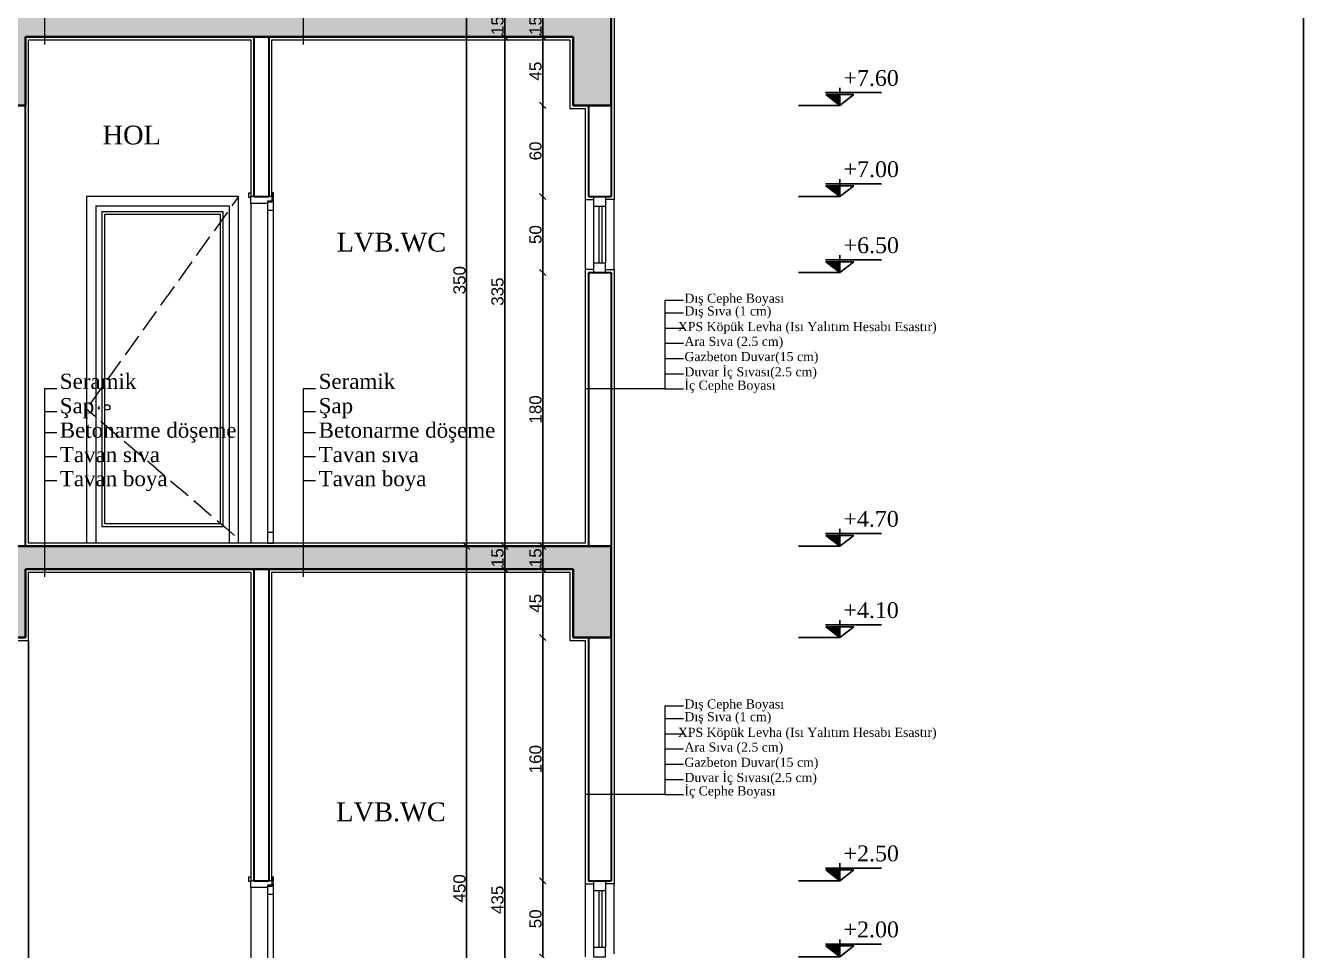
# Model space of a CAD drawing. Header units: centimetres. Extents: x 14449 to 53524, y -19051 to -10746.
# Drawn here: x 44908 to 45748, y -12334 to -11726 of the extents above; entities that cross this region are included whole.
import ezdxf

# ---------------------------------------------------------------- set-up
doc = ezdxf.new("R2010")
doc.units = ezdxf.units.CM
doc.linetypes.add('IZDUSUM1', pattern=[20, 7.5, -5, 7.5, 0])
doc.layers.add('KOT', color=1, linetype='Continuous')
for name, color, linetype, lineweight in [('malzeme cizgisi', 242, 'Continuous', 20), ('P-ÖLÇÜ İÇ', 243, 'Continuous', 0), ('rtm-cam', 141, 'Continuous', 9), ('rtm-duv tugla', 22, 'Continuous', 35), ('rtm-izdusum-üst ince', 8, 'IZDUSUM1', 5), ('rtm-kapı-ahsap', 35, 'Continuous', 13), ('rtm-kesit katmanı-04', 33, 'Continuous', 25), ('rtm-kesit katmanı-05', 153, 'Continuous', 20), ('rtm-kesit katmanı-06', 136, 'Continuous', 15), ('rtm-mhl-yazı-malzeme', 7, 'Continuous', 13), ('rtm-pen-ahsap', 35, 'Continuous', 13), ('rtm-sembol kot yazı', 7, 'Continuous', 20), ('rtm-sıva', 252, 'Continuous', 15), ('rtm-tarama-betonarme', 51, 'Continuous', 13), ('rtm-tas_betonarme', 50, 'Continuous', 40)]:
    doc.layers.add(name, color=color, linetype=linetype, lineweight=lineweight)
doc.styles.get("Standard").update_dxf_attribs({"font": 'arial.ttf'})
doc.styles.add('times new roman_1_18', font='times.ttf', dxfattribs={"height": 0.2})
doc.styles.add('VAZ-OLCU', font='times.ttf', dxfattribs={"height": 60})
doc.styles.add('ölçü', font='times.ttf', dxfattribs={"height": 10})
doc.dimstyles.new('İÇ ÖLÇÜ', dxfattribs={"dimtxt": 8, "dimasz": 4, "dimexe": 1.25, "dimexo": 0.625, "dimtad": 1, "dimdec": 0, "dimtxsty": 'Standard', "dimblk": 'OBLIQUE', "dimcen": 2.5, "dimse1": 1, "dimse2": 1, "dimclrd": 256, "dimclrt": 256, "dimadec": 0, "dimazin": 0, "dimtfac": 1, "dimtdec": 0, "dimtmove": 1, "dimatfit": 3, "dimldrblk": 'OBLIQUE', "dimfxl": 1, "dimarcsym": 0})

# ---------------------------------------------------------------- blocks, each defined once
blk = doc.blocks.new('kotson')
at = {"layer": 'KOT'}
blk.add_hatch(color=256, dxfattribs=at).paths.add_polyline_path([(0.3, 13.6), (18, 0), (18, 13.6)])
for p, q in [((18, 0), (18, 21.9)), ((70, 16), (0, 16)), ((18, 0), (0.3, 13.6)), ((0.3, 13.6), (35.6, 13.6)), ((35.6, 13.6), (18, 0)), ((18, 0), (35.6, 13.6)), ((18, 0), (18, 13.6)), ((18, 0), (-33.7, 0))]:
    blk.add_line(p, q, dxfattribs=at)
blk = doc.blocks.new('_Oblique')
at = {"color": 0, "linetype": 'ByBlock', "lineweight": -2}
blk.add_line((-0.5, -0.5), (0.5, 0.5), dxfattribs=at)
blk = doc.blocks.new('*D4209')
at = {"layer": 'Defpoints', "color": 0, "lineweight": 30, "transparency": 16777216}
for p in [(45244.72, -11718.54), (45248.01, -11733.54), (45248.01, -11733.54)]:
    blk.add_point(p, dxfattribs=at)
at = {"layer": 'P-ÖLÇÜ İÇ', "lineweight": -2, "transparency": 16777216}
blk.add_line((45248.01, -11718.54), (45248.01, -11733.54), dxfattribs=at)
at = {"layer": 'P-ÖLÇÜ İÇ', "lineweight": -2, "transparency": 16777216, "xscale": 4, "yscale": 4, "zscale": 4}
for p, rotation in [((45248.01, -11718.54), 90), ((45248.01, -11733.54), 270)]:
    blk.add_blockref('_Oblique', p, dxfattribs=dict(at, rotation=rotation))
at = {"layer": 'P-ÖLÇÜ İÇ', "transparency": 16777216, "insert": (45243.3, -11726.04), "char_height": 8, "attachment_point": 5, "rotation": 90}
blk.add_mtext('15', dxfattribs=at)
blk = doc.blocks.new('*D4210')
at = {"layer": 'Defpoints', "color": 0, "lineweight": 30, "transparency": 16777216}
for p in [(45248.01, -11733.54), (45246.99, -11778.54), (45248.01, -11778.54)]:
    blk.add_point(p, dxfattribs=at)
at = {"layer": 'P-ÖLÇÜ İÇ', "lineweight": -2, "transparency": 16777216}
blk.add_line((45248.01, -11733.54), (45248.01, -11778.54), dxfattribs=at)
at = {"layer": 'P-ÖLÇÜ İÇ', "lineweight": -2, "transparency": 16777216, "xscale": 4, "yscale": 4, "zscale": 4}
for p, rotation in [((45248.01, -11733.54), 90), ((45248.01, -11778.54), 270)]:
    blk.add_blockref('_Oblique', p, dxfattribs=dict(at, rotation=rotation))
at = {"layer": 'P-ÖLÇÜ İÇ', "transparency": 16777216, "insert": (45243.32, -11756.04), "char_height": 8, "attachment_point": 5, "rotation": 90}
blk.add_mtext('45', dxfattribs=at)
blk = doc.blocks.new('*D4211')
at = {"layer": 'Defpoints', "color": 0, "lineweight": 30, "transparency": 16777216}
for p in [(45246.99, -11888.54), (45248.01, -12068.54), (45248.01, -12068.54)]:
    blk.add_point(p, dxfattribs=at)
at = {"layer": 'P-ÖLÇÜ İÇ', "lineweight": -2, "transparency": 16777216}
blk.add_line((45248.01, -11888.54), (45248.01, -12068.54), dxfattribs=at)
at = {"layer": 'P-ÖLÇÜ İÇ', "lineweight": -2, "transparency": 16777216, "xscale": 4, "yscale": 4, "zscale": 4}
for p, rotation in [((45248.01, -11888.54), 90), ((45248.01, -12068.54), 270)]:
    blk.add_blockref('_Oblique', p, dxfattribs=dict(at, rotation=rotation))
at = {"layer": 'P-ÖLÇÜ İÇ', "transparency": 16777216, "insert": (45243.3, -11978.54), "char_height": 8, "attachment_point": 5, "rotation": 90}
blk.add_mtext('180', dxfattribs=at)
blk = doc.blocks.new('*D4212')
at = {"layer": 'Defpoints', "color": 0, "lineweight": 30, "transparency": 16777216}
for p in [(45248.01, -12068.54), (45248.01, -12083.54), (45248.01, -12083.54)]:
    blk.add_point(p, dxfattribs=at)
at = {"layer": 'P-ÖLÇÜ İÇ', "lineweight": -2, "transparency": 16777216}
blk.add_line((45248.01, -12068.54), (45248.01, -12083.54), dxfattribs=at)
at = {"layer": 'P-ÖLÇÜ İÇ', "lineweight": -2, "transparency": 16777216, "xscale": 4, "yscale": 4, "zscale": 4}
for p, rotation in [((45248.01, -12068.54), 90), ((45248.01, -12083.54), 270)]:
    blk.add_blockref('_Oblique', p, dxfattribs=dict(at, rotation=rotation))
at = {"layer": 'P-ÖLÇÜ İÇ', "transparency": 16777216, "insert": (45243.3, -12076.04), "char_height": 8, "attachment_point": 5, "rotation": 90}
blk.add_mtext('15', dxfattribs=at)
blk = doc.blocks.new('*D4213')
at = {"layer": 'Defpoints', "color": 0, "lineweight": 30, "transparency": 16777216}
for p in [(45248.01, -12083.54), (45248.01, -12128.54), (45248.01, -12128.54)]:
    blk.add_point(p, dxfattribs=at)
at = {"layer": 'P-ÖLÇÜ İÇ', "lineweight": -2, "transparency": 16777216}
blk.add_line((45248.01, -12083.54), (45248.01, -12128.54), dxfattribs=at)
at = {"layer": 'P-ÖLÇÜ İÇ', "lineweight": -2, "transparency": 16777216, "xscale": 4, "yscale": 4, "zscale": 4}
for p, rotation in [((45248.01, -12083.54), 90), ((45248.01, -12128.54), 270)]:
    blk.add_blockref('_Oblique', p, dxfattribs=dict(at, rotation=rotation))
at = {"layer": 'P-ÖLÇÜ İÇ', "transparency": 16777216, "insert": (45243.32, -12106.04), "char_height": 8, "attachment_point": 5, "rotation": 90}
blk.add_mtext('45', dxfattribs=at)
blk = doc.blocks.new('*D4222')
at = {"layer": 'Defpoints', "color": 0, "lineweight": 30, "transparency": 16777216}
for p in [(45223.01, -11718.54), (45223.01, -11733.54), (45223.01, -11733.54)]:
    blk.add_point(p, dxfattribs=at)
at = {"layer": 'P-ÖLÇÜ İÇ', "lineweight": -2, "transparency": 16777216}
blk.add_line((45223.01, -11718.54), (45223.01, -11733.54), dxfattribs=at)
at = {"layer": 'P-ÖLÇÜ İÇ', "lineweight": -2, "transparency": 16777216, "xscale": 4, "yscale": 4, "zscale": 4}
for p, rotation in [((45223.01, -11718.54), 90), ((45223.01, -11733.54), 270)]:
    blk.add_blockref('_Oblique', p, dxfattribs=dict(at, rotation=rotation))
at = {"layer": 'P-ÖLÇÜ İÇ', "transparency": 16777216, "insert": (45218.3, -11726.04), "char_height": 8, "attachment_point": 5, "rotation": 90}
blk.add_mtext('15', dxfattribs=at)
blk = doc.blocks.new('*D4223')
at = {"layer": 'Defpoints', "color": 0, "lineweight": 30, "transparency": 16777216}
for p in [(45223.01, -11733.54), (45223.01, -12068.54), (45223.01, -12068.54)]:
    blk.add_point(p, dxfattribs=at)
at = {"layer": 'P-ÖLÇÜ İÇ', "lineweight": -2, "transparency": 16777216}
blk.add_line((45223.01, -11733.54), (45223.01, -12068.54), dxfattribs=at)
at = {"layer": 'P-ÖLÇÜ İÇ', "lineweight": -2, "transparency": 16777216, "xscale": 4, "yscale": 4, "zscale": 4}
for p, rotation in [((45223.01, -11733.54), 90), ((45223.01, -12068.54), 270)]:
    blk.add_blockref('_Oblique', p, dxfattribs=dict(at, rotation=rotation))
at = {"layer": 'P-ÖLÇÜ İÇ', "transparency": 16777216, "insert": (45218.3, -11901.04), "char_height": 8, "attachment_point": 5, "rotation": 90}
blk.add_mtext('335', dxfattribs=at)
blk = doc.blocks.new('*D4224')
at = {"layer": 'Defpoints', "color": 0, "lineweight": 30, "transparency": 16777216}
for p in [(45223.01, -12068.54), (45223.01, -12083.54), (45223.01, -12083.54)]:
    blk.add_point(p, dxfattribs=at)
at = {"layer": 'P-ÖLÇÜ İÇ', "lineweight": -2, "transparency": 16777216}
blk.add_line((45223.01, -12068.54), (45223.01, -12083.54), dxfattribs=at)
at = {"layer": 'P-ÖLÇÜ İÇ', "lineweight": -2, "transparency": 16777216, "xscale": 4, "yscale": 4, "zscale": 4}
for p, rotation in [((45223.01, -12068.54), 90), ((45223.01, -12083.54), 270)]:
    blk.add_blockref('_Oblique', p, dxfattribs=dict(at, rotation=rotation))
at = {"layer": 'P-ÖLÇÜ İÇ', "transparency": 16777216, "insert": (45218.3, -12076.04), "char_height": 8, "attachment_point": 5, "rotation": 90}
blk.add_mtext('15', dxfattribs=at)
blk = doc.blocks.new('*D4225')
at = {"layer": 'Defpoints', "color": 0, "lineweight": 30, "transparency": 16777216}
for p in [(45223.01, -12083.54), (45223.01, -12518.54), (45223.01, -12518.54)]:
    blk.add_point(p, dxfattribs=at)
at = {"layer": 'P-ÖLÇÜ İÇ', "lineweight": -2, "transparency": 16777216}
blk.add_line((45223.01, -12083.54), (45223.01, -12518.54), dxfattribs=at)
at = {"layer": 'P-ÖLÇÜ İÇ', "lineweight": -2, "transparency": 16777216, "xscale": 4, "yscale": 4, "zscale": 4}
for p, rotation in [((45223.01, -12083.54), 90), ((45223.01, -12518.54), 270)]:
    blk.add_blockref('_Oblique', p, dxfattribs=dict(at, rotation=rotation))
at = {"layer": 'P-ÖLÇÜ İÇ', "transparency": 16777216, "insert": (45218.3, -12301.04), "char_height": 8, "attachment_point": 5, "rotation": 90}
blk.add_mtext('435', dxfattribs=at)
blk = doc.blocks.new('*D4229')
at = {"layer": 'Defpoints', "color": 0, "lineweight": 30, "transparency": 16777216}
for p in [(45198.01, -11718.54), (45198.01, -12068.54), (45198.01, -12068.54)]:
    blk.add_point(p, dxfattribs=at)
at = {"layer": 'P-ÖLÇÜ İÇ', "lineweight": -2, "transparency": 16777216}
blk.add_line((45198.01, -11718.54), (45198.01, -12068.54), dxfattribs=at)
at = {"layer": 'P-ÖLÇÜ İÇ', "lineweight": -2, "transparency": 16777216, "xscale": 4, "yscale": 4, "zscale": 4}
for p, rotation in [((45198.01, -11718.54), 90), ((45198.01, -12068.54), 270)]:
    blk.add_blockref('_Oblique', p, dxfattribs=dict(at, rotation=rotation))
at = {"layer": 'P-ÖLÇÜ İÇ', "transparency": 16777216, "insert": (45193.3, -11893.54), "char_height": 8, "attachment_point": 5, "rotation": 90}
blk.add_mtext('350', dxfattribs=at)
blk = doc.blocks.new('*D4230')
at = {"layer": 'Defpoints', "color": 0, "lineweight": 30, "transparency": 16777216}
for p in [(45198.01, -12068.54), (45198.01, -12518.54), (45198.01, -12518.54)]:
    blk.add_point(p, dxfattribs=at)
at = {"layer": 'P-ÖLÇÜ İÇ', "lineweight": -2, "transparency": 16777216}
blk.add_line((45198.01, -12068.54), (45198.01, -12518.54), dxfattribs=at)
at = {"layer": 'P-ÖLÇÜ İÇ', "lineweight": -2, "transparency": 16777216, "xscale": 4, "yscale": 4, "zscale": 4}
for p, rotation in [((45198.01, -12068.54), 90), ((45198.01, -12518.54), 270)]:
    blk.add_blockref('_Oblique', p, dxfattribs=dict(at, rotation=rotation))
at = {"layer": 'P-ÖLÇÜ İÇ', "transparency": 16777216, "insert": (45193.3, -12293.54), "char_height": 8, "attachment_point": 5, "rotation": 90}
blk.add_mtext('450', dxfattribs=at)
blk = doc.blocks.new('*D4233')
at = {"layer": 'Defpoints', "color": 0, "lineweight": 30, "transparency": 16777216}
for p in [(45248.01, -11838.54), (45248.01, -11838.54), (45248.01, -11888.54)]:
    blk.add_point(p, dxfattribs=at)
at = {"layer": 'P-ÖLÇÜ İÇ', "lineweight": -2, "transparency": 16777216}
blk.add_line((45248.01, -11888.54), (45248.01, -11838.54), dxfattribs=at)
at = {"layer": 'P-ÖLÇÜ İÇ', "lineweight": -2, "transparency": 16777216, "xscale": 4, "yscale": 4, "zscale": 4}
for p, rotation in [((45248.01, -11838.54), 90), ((45248.01, -11888.54), 270)]:
    blk.add_blockref('_Oblique', p, dxfattribs=dict(at, rotation=rotation))
at = {"layer": 'P-ÖLÇÜ İÇ', "transparency": 16777216, "insert": (45243.3, -11863.54), "char_height": 8, "attachment_point": 5, "rotation": 90}
blk.add_mtext('50', dxfattribs=at)
blk = doc.blocks.new('*D4234')
at = {"layer": 'Defpoints', "color": 0, "lineweight": 30, "transparency": 16777216}
for p in [(45248.01, -11778.54), (45248.01, -11778.54), (45248.01, -11838.54)]:
    blk.add_point(p, dxfattribs=at)
at = {"layer": 'P-ÖLÇÜ İÇ', "lineweight": -2, "transparency": 16777216}
blk.add_line((45248.01, -11838.54), (45248.01, -11778.54), dxfattribs=at)
at = {"layer": 'P-ÖLÇÜ İÇ', "lineweight": -2, "transparency": 16777216, "xscale": 4, "yscale": 4, "zscale": 4}
for p, rotation in [((45248.01, -11778.54), 90), ((45248.01, -11838.54), 270)]:
    blk.add_blockref('_Oblique', p, dxfattribs=dict(at, rotation=rotation))
at = {"layer": 'P-ÖLÇÜ İÇ', "transparency": 16777216, "insert": (45243.3, -11808.54), "char_height": 8, "attachment_point": 5, "rotation": 90}
blk.add_mtext('60', dxfattribs=at)
blk = doc.blocks.new('*D4237')
at = {"layer": 'Defpoints', "color": 0, "lineweight": 30, "transparency": 16777216}
for p in [(45248.01, -12288.54), (45248.01, -12288.54), (45248.01, -12338.54)]:
    blk.add_point(p, dxfattribs=at)
at = {"layer": 'P-ÖLÇÜ İÇ', "lineweight": -2, "transparency": 16777216}
blk.add_line((45248.01, -12338.54), (45248.01, -12288.54), dxfattribs=at)
at = {"layer": 'P-ÖLÇÜ İÇ', "lineweight": -2, "transparency": 16777216, "xscale": 4, "yscale": 4, "zscale": 4}
for p, rotation in [((45248.01, -12288.54), 90), ((45248.01, -12338.54), 270)]:
    blk.add_blockref('_Oblique', p, dxfattribs=dict(at, rotation=rotation))
at = {"layer": 'P-ÖLÇÜ İÇ', "transparency": 16777216, "insert": (45243.3, -12313.54), "char_height": 8, "attachment_point": 5, "rotation": 90}
blk.add_mtext('50', dxfattribs=at)
blk = doc.blocks.new('*D4238')
at = {"layer": 'Defpoints', "color": 0, "lineweight": 30, "transparency": 16777216}
for p in [(45248.01, -12128.54), (45248.01, -12128.54), (45248.01, -12288.54)]:
    blk.add_point(p, dxfattribs=at)
at = {"layer": 'P-ÖLÇÜ İÇ', "lineweight": -2, "transparency": 16777216}
blk.add_line((45248.01, -12288.54), (45248.01, -12128.54), dxfattribs=at)
at = {"layer": 'P-ÖLÇÜ İÇ', "lineweight": -2, "transparency": 16777216, "xscale": 4, "yscale": 4, "zscale": 4}
for p, rotation in [((45248.01, -12128.54), 90), ((45248.01, -12288.54), 270)]:
    blk.add_blockref('_Oblique', p, dxfattribs=dict(at, rotation=rotation))
at = {"layer": 'P-ÖLÇÜ İÇ', "transparency": 16777216, "insert": (45243.3, -12208.54), "char_height": 8, "attachment_point": 5, "rotation": 90}
blk.add_mtext('160', dxfattribs=at)

msp = doc.modelspace()

# ---------------------------------------------------------------- hatches: boundary and pattern name
at = {"layer": 'rtm-tarama-betonarme'}
h = msp.add_hatch(dxfattribs=at)
h.set_pattern_fill('ANSI33', color=256, scale=1.5, style=0)
h.set_pattern_definition([(45, (10016.611, -5598.086), (-6.735192, 6.735192), []), (45, (10023.347, -5598.086), (-6.735192, 6.735192), [4.7625, -2.38125])])
h.paths.add_polyline_path([(44908.02, -11733.54), (45267.94, -11733.54), (45267.94, -11778.54), (45293.02, -11778.54), (45293.02, -11718.54), (44403.02, -11718.54), (44403.02, -11778.54), (44433.02, -11778.54), (44433.02, -11733.54), (44878.02, -11733.54), (44878.02, -11778.54), (44908.02, -11778.54)])
h = msp.add_hatch(dxfattribs=at)
h.set_pattern_fill('ANSI33', color=256, scale=1.5, style=0)
h.set_pattern_definition([(45, (10016.611, -5948.086), (-6.735192, 6.735192), []), (45, (10023.347, -5948.086), (-6.735192, 6.735192), [4.7625, -2.38125])])
h.paths.add_polyline_path([(44908.02, -12083.54), (45267.94, -12083.54), (45267.94, -12128.54), (45293.02, -12128.54), (45293.02, -12068.54), (44403.02, -12068.54), (44403.02, -12128.54), (44433.02, -12128.54), (44433.02, -12083.54), (44878.02, -12083.54), (44878.02, -12128.54), (44908.02, -12128.54)])

# ---------------------------------------------------------------- linework, layer by layer
at = {"color": 2, "lineweight": 25}
msp.add_line((45748.15, -10746.25), (45748.15, -12946.25), dxfattribs=at)
at = {"layer": 'malzeme cizgisi'}
for p, q in [((44920.4, -11615.01), (44920.4, -11738.54)), ((45090.59, -11615.01), (45090.59, -11738.54)), ((45328.25, -11906.63), (45340.49, -11906.63)), ((45328.25, -11915), (45340.49, -11915)), ((45328.25, -11925), (45340.49, -11925)), ((45328.25, -11935), (45340.49, -11935)), ((45328.25, -11945), (45340.49, -11945)), ((45328.25, -11955), (45340.49, -11955)), ((44928.53, -11965.01), (44920.4, -11965.01)), ((44920.4, -11965.01), (44920.4, -12088.54)), ((45098.71, -11965.01), (45090.59, -11965.01)), ((45090.59, -11965.01), (45090.59, -12088.54)), ((45328.25, -11965), (45340.49, -11965)), ((44928.53, -11980.01), (44920.4, -11980.01)), ((45098.71, -11980.01), (45090.59, -11980.01)), ((44920.4, -11993.67), (44928.53, -11993.67)), ((45090.59, -11993.67), (45098.71, -11993.67)), ((44920.4, -12009.47), (44928.53, -12009.47)), ((45090.59, -12009.47), (45098.71, -12009.47)), ((44920.4, -12025.28), (44928.53, -12025.28)), ((45090.59, -12025.28), (45098.71, -12025.28)), ((45328.25, -12173.48), (45340.49, -12173.48)), ((45328.25, -12181.84), (45340.49, -12181.84)), ((45328.25, -12191.84), (45340.49, -12191.84)), ((45328.25, -12201.84), (45340.49, -12201.84)), ((45328.25, -12211.84), (45340.49, -12211.84)), ((45328.25, -12221.84), (45340.49, -12221.84)), ((45328.25, -12231.84), (45340.49, -12231.84))]:
    msp.add_line(p, q, dxfattribs=at)
for points in [[(45328.25, -11906.63), (45328.25, -11965)], [(45328.25, -11965), (45276.02, -11965)], [(45328.25, -12173.48), (45328.25, -12231.84)], [(45328.25, -12231.84), (45276.02, -12231.84)]]:
    msp.add_lwpolyline(points, dxfattribs=at)
at = {"layer": 'rtm-cam'}
for p, q in [((45287.07, -11882.15), (45287.07, -11844.94)), ((45287.07, -12332.15), (45287.07, -12294.94))]:
    msp.add_line(p, q, dxfattribs=at)
at = {"layer": 'rtm-duv tugla'}
for p, q in [((45058.02, -11733.54), (45058.02, -11838.54)), ((45068.02, -11733.54), (45068.02, -11838.54)), ((44908.02, -12068.54), (44908.02, -11778.54)), ((45278.02, -11778.54), (45278.02, -11838.54)), ((45293.02, -11778.54), (45293.02, -11838.54)), ((45058.02, -11838.54), (45068.02, -11838.54)), ((45278.02, -11838.54), (45293.02, -11838.54)), ((45278.02, -11888.54), (45278.02, -12068.54)), ((45278.02, -11888.54), (45293.02, -11888.54)), ((45293.02, -11888.54), (45293.02, -12068.54)), ((45058.02, -12083.54), (45058.02, -12288.54)), ((45068.02, -12083.54), (45068.02, -12288.54)), ((45278.02, -12128.54), (45278.02, -12288.54)), ((45293.02, -12128.54), (45293.02, -12288.54)), ((45058.02, -12288.54), (45068.02, -12288.54)), ((45278.02, -12288.54), (45293.02, -12288.54))]:
    msp.add_line(p, q, dxfattribs=at)
at = {"layer": 'rtm-izdusum-üst ince', "lineweight": 9}
msp.add_lwpolyline([(45048.02, -11838.54), (44948.02, -11978.13), (45048.02, -12063.54)], dxfattribs=at)
at = {"layer": 'rtm-kapı-ahsap'}
for p, q in [((45054.88, -11836.02), (45056.02, -11836.02)), ((45054.88, -11839.1), (45054.88, -11836.02)), ((45056.02, -11836.02), (45056.02, -11839.1)), ((45070.02, -11836.07), (45070.02, -11839.1)), ((45070.99, -11836.07), (45070.02, -11836.07)), ((45070.99, -11839.1), (45070.99, -11836.07)), ((45056.02, -11839.1), (45054.88, -11839.1)), ((45056.02, -11843), (45056.02, -11838.54)), ((45070.02, -11838.54), (45056.02, -11838.54)), ((45067.05, -11843), (45056.02, -11843)), ((45056.02, -11843), (45056.02, -12066.54)), ((45067.05, -11841.51), (45067.05, -11843)), ((45070.02, -11841.51), (45067.05, -11841.51)), ((45067.19, -11842.03), (45067.19, -12066.4)), ((45067.19, -11842.03), (45070.07, -11842.03)), ((45070.02, -11838.54), (45070.02, -11841.51)), ((45070.02, -11839.1), (45070.99, -11839.1)), ((45070.02, -11840.53), (45071.01, -11840.53)), ((45070.07, -11842.03), (45070.07, -11840.53)), ((45071.01, -12066.4), (45071.01, -11840.53)), ((45071.01, -11847.6), (45067.19, -11847.6)), ((45071.01, -12059.49), (45067.19, -12059.49)), ((45067.19, -12066.4), (45071.01, -12066.4)), ((45054.88, -12286.02), (45056.02, -12286.02)), ((45054.88, -12289.1), (45054.88, -12286.02)), ((45056.02, -12289.1), (45054.88, -12289.1)), ((45056.02, -12286.02), (45056.02, -12289.1)), ((45056.02, -12293), (45056.02, -12288.54)), ((45070.02, -12288.54), (45056.02, -12288.54)), ((45070.02, -12286.07), (45070.02, -12289.1)), ((45070.99, -12286.07), (45070.02, -12286.07)), ((45070.02, -12288.54), (45070.02, -12291.51)), ((45070.02, -12289.1), (45070.99, -12289.1)), ((45070.02, -12290.53), (45071.01, -12290.53)), ((45070.07, -12292.03), (45070.07, -12290.53)), ((45070.99, -12289.1), (45070.99, -12286.07)), ((45071.01, -12516.4), (45071.01, -12290.53)), ((45067.05, -12293), (45056.02, -12293)), ((45056.02, -12293), (45056.02, -12516.54)), ((45067.05, -12291.51), (45067.05, -12293)), ((45070.02, -12291.51), (45067.05, -12291.51)), ((45067.19, -12292.03), (45067.19, -12516.4)), ((45067.19, -12292.03), (45070.07, -12292.03)), ((45071.01, -12297.6), (45067.19, -12297.6))]:
    msp.add_line(p, q, dxfattribs=at)
at = {"layer": 'rtm-kapı-ahsap', "const_width": 0.388}
for points in [[(45070.6, -11839.61, 1), (45070.6, -11840.21, 1)], [(45070.6, -12289.61, 1), (45070.6, -12290.21, 1)]]:
    msp.add_lwpolyline(points, format="xyb", close=True, dxfattribs=at)
at = {"layer": 'rtm-kesit katmanı-04', "lineweight": 9}
for p, q in [((44954.14, -11844.63), (44954.14, -12066.54)), ((44954.14, -11844.63), (45041.9, -11844.63)), ((45041.9, -11844.63), (45041.9, -12066.54))]:
    msp.add_line(p, q, dxfattribs=at)
at = {"layer": 'rtm-kesit katmanı-04'}
msp.add_line((44910.02, -12130.54), (44910.02, -12516.54), dxfattribs=at)
at = {"layer": 'rtm-kesit katmanı-04', "lineweight": 9}
msp.add_lwpolyline([(45048.02, -12066.54), (45048.02, -11838.54), (44948.02, -11838.54), (44948.02, -12066.54)], dxfattribs=at)
at = {"layer": 'rtm-kesit katmanı-05', "lineweight": 9}
for p, q in [((44959.93, -11850.42), (44959.93, -11977.08)), ((45036.11, -11850.42), (44959.93, -11850.42)), ((44959.93, -11850.42), (44959.93, -11850.42)), ((45036.11, -11972.74), (45036.11, -11850.42)), ((45036.11, -12053.64), (45036.11, -11855.17)), ((44959.93, -11977.39), (44959.93, -12053.64)), ((44959.93, -12053.64), (45036.11, -12053.64))]:
    msp.add_line(p, q, dxfattribs=at)
for points in [[(45037.89, -11974.52), (45037.89, -11848.64), (44958.15, -11848.64)], [(44958.15, -11848.64), (44958.15, -11974.52)], [(44958.15, -11963.99), (44958.15, -12055.43), (45037.89, -12055.43), (45037.89, -11852.68)]]:
    msp.add_lwpolyline(points, dxfattribs=at)
at = {"layer": 'rtm-kesit katmanı-06', "lineweight": 9}
msp.add_circle((44961.71, -11977.23), 1.78, dxfattribs=at)
at = {"layer": 'rtm-kesit katmanı-06', "lineweight": 9, "extrusion": (0, 0, -1)}
msp.add_ellipse((44956.18, -11977.5), major_axis=(0, 0.931), ratio=0.398742, start_param=3.141593, end_param=9.424778, dxfattribs=at)
at = {"layer": 'rtm-pen-ahsap'}
for p, q in [((45276.02, -11838.69), (45276.02, -11888.54)), ((45281.38, -11838.54), (45281.38, -11882.11)), ((45281.38, -11844.94), (45289.3, -11844.94)), ((45284.85, -11844.94), (45284.84, -11882.15)), ((45289.3, -11838.54), (45289.3, -11882.11)), ((45295.09, -11886.54), (45295.09, -11840.72)), ((45281.38, -11882.15), (45289.3, -11882.15)), ((45276.02, -12288.69), (45276.02, -12338.54)), ((45281.38, -12288.54), (45281.38, -12332.11)), ((45289.3, -12288.54), (45289.3, -12332.11)), ((45295.09, -12336.54), (45295.09, -12290.72)), ((45281.38, -12294.94), (45289.3, -12294.94)), ((45284.85, -12294.94), (45284.84, -12332.15)), ((45281.38, -12332.15), (45289.3, -12332.15))]:
    msp.add_line(p, q, dxfattribs=at)
for points in [[(45281.38, -11882.11), (45281.38, -11888.54), (45289.3, -11888.54), (45289.3, -11882.11)], [(45281.38, -12332.11), (45281.38, -12338.54), (45289.3, -12338.54), (45289.3, -12332.11)]]:
    msp.add_lwpolyline(points, dxfattribs=at)
at = {"layer": 'rtm-sıva'}
for points in [[(45289.3, -11536.54), (45295.02, -11536.54), (45295.02, -11840.54), (45289.3, -11840.54)], [(45281.38, -11886.54), (45276.02, -11886.54), (45276.02, -12066.54), (44910.02, -12066.54), (44910.02, -11735.54), (45056.02, -11735.54), (45056.02, -11838.54)], [(45070.02, -11838.54), (45070.02, -11735.54), (45265.94, -11735.54), (45265.94, -11780.54), (45276.02, -11780.54), (45276.02, -11840.54), (45281.38, -11840.54)], [(45289.3, -11886.54), (45295.02, -11886.54), (45295.02, -12290.54), (45289.3, -12290.54)], [(44414.74, -12130.54), (44435.02, -12130.54), (44435.02, -12085.54), (44876.02, -12085.54), (44876.02, -12130.54), (44910.02, -12130.54), (44910.02, -12085.54), (45056.02, -12085.54), (45056.02, -12288.54)], [(45070.02, -12288.54), (45070.02, -12085.54), (45265.94, -12085.54), (45265.94, -12130.54), (45276.02, -12130.54), (45276.02, -12290.54), (45281.38, -12290.54)]]:
    msp.add_lwpolyline(points, dxfattribs=at)
at = {"layer": 'rtm-tas_betonarme'}
for p, q in [((45293.02, -11778.54), (45293.02, -11718.54)), ((44908.02, -11733.54), (45267.94, -11733.54)), ((44908.02, -11778.54), (44908.02, -11733.54)), ((45267.94, -11778.54), (45267.94, -11733.54)), ((44878.02, -11778.54), (44908.02, -11778.54)), ((45267.94, -11778.54), (45293.02, -11778.54)), ((44403.02, -12068.54), (45293.02, -12068.54)), ((45293.02, -12128.54), (45293.02, -12068.54)), ((44908.02, -12083.54), (45267.94, -12083.54)), ((44908.02, -12128.54), (44908.02, -12083.54)), ((45267.94, -12128.54), (45267.94, -12083.54)), ((44878.02, -12128.54), (44908.02, -12128.54)), ((45267.94, -12128.54), (45293.02, -12128.54))]:
    msp.add_line(p, q, dxfattribs=at)

# ---------------------------------------------------------------- block references
at = {"layer": 'KOT', "xscale": 0.525, "yscale": 0.525, "zscale": 0.525}
for p in [(45433.9, -11778.54), (45433.9, -11838.54), (45433.9, -11888.54), (45433.9, -12068.54), (45433.9, -12128.54), (45433.9, -12288.54), (45433.9, -12338.54)]:
    msp.add_blockref('kotson', p, dxfattribs=at)

# ---------------------------------------------------------------- texts
at = {"layer": 'rtm-mhl-yazı-malzeme', "style": 'ölçü'}
for s, p in [('HOL', (44958.66, -11804.21)), ('LVB.WC', (45112.55, -11874.71)), ('LVB.WC', (45112.28, -12249.35))]:
    msp.add_text(s, height=12.346, dxfattribs=at).set_placement(p)
at = {"layer": 'rtm-mhl-yazı-malzeme', "linetype": 'Continuous', "lineweight": 0, "style": 'times new roman_1_18'}
for s, p in [('Seramik', (44930.53, -11965.01)), ('Seramik', (45100.71, -11965.01)), ('Şap', (44930.53, -11981.07)), ('Şap', (45100.71, -11981.07)), ('Betonarme döşeme', (44930.53, -11997.13)), ('Betonarme döşeme', (45100.71, -11997.13)), ('Tavan sıva', (44930.53, -12013.2)), ('Tavan sıva', (45100.71, -12013.2)), ('Tavan boya', (44930.53, -12029)), ('Tavan boya', (45100.71, -12029))]:
    msp.add_text(s, height=10, dxfattribs=at).set_placement(p)
at = {"layer": 'rtm-mhl-yazı-malzeme', "linetype": 'Continuous', "lineweight": 0, "char_height": 10, "style": 'times new roman_1_18'}
for s, width, insert, attachment_point in [('{\\H0.6x;Dış Cephe }{\\H0.6x;Boyası}', 118.4535, (45341.21, -11902.38), 1), ('{\\H0.6x;Dış Sıva (1 cm)}', 74.1937, (45341.21, -11910.74), 1), ('{\\H0.6x;XPS Köpük Levha (Isı Yalıtım Hesabı Esastır) }', 201.3, (45507.03, -11921.03), 3), ('{\\H0.6x;Ara Sıva (2.5 cm)}', 99.3853, (45341.21, -11930.74), 1), ('{\\H0.6x;Gazbeton Duvar(15 cm)}', 87.8973, (45341.21, -11940.74), 1), ('{\\H0.6x;Duvar İç Sıvası(2.5 cm)}', 87.0484, (45341.21, -11950.74), 1), ('{\\H0.6x;İç Cephe Boyası}', 70.5948, (45341.21, -11959.55), 1), ('{\\H0.6x;Dış Cephe }{\\H0.6x;Boyası}', 118.4535, (45341.21, -12169.22), 1), ('{\\H0.6x;Dış Sıva (1 cm)}', 74.1937, (45341.21, -12177.58), 1), ('{\\H0.6x;XPS Köpük Levha (Isı Yalıtım Hesabı Esastır) }', 201.3, (45507.03, -12187.88), 3), ('{\\H0.6x;Ara Sıva (2.5 cm)}', 99.3853, (45341.21, -12197.58), 1), ('{\\H0.6x;Gazbeton Duvar(15 cm)}', 87.8973, (45341.21, -12207.58), 1), ('{\\H0.6x;Duvar İç Sıvası(2.5 cm)}', 87.0484, (45341.21, -12217.58), 1), ('{\\H0.6x;İç Cephe Boyası}', 70.5948, (45341.21, -12226.4), 1)]:
    msp.add_mtext_dynamic_manual_height_columns(s, width=width, gutter_width=12.5, heights=[10.27], dxfattribs=dict(at, insert=insert, attachment_point=attachment_point))
at = {"layer": 'rtm-sembol kot yazı', "style": 'VAZ-OLCU'}
for s, p in [('+7.60', (45445.77, -11765.72, -91.87)), ('+7.00', (45445.86, -11825.72, -91.87)), ('+6.50', (45445.86, -11875.72, -91.87)), ('+4.70', (45445.77, -12055.72, -91.87)), ('+4.10', (45445.77, -12115.72, -91.87)), ('+2.50', (45445.86, -12275.72, -91.87)), ('+2.00', (45445.86, -12325.72, -91.87))]:
    msp.add_text(s, height=10.4, dxfattribs=at).set_placement(p)

# ---------------------------------------------------------------- dimensions: what is measured, and where the dimension line sits
at = {"layer": 'P-ÖLÇÜ İÇ'}
for base, p1, p2, picture, middle in [((45198.01, -12068.54), (45198.01, -11718.54), (45198.01, -12068.54), '*D4229', (45193.3, -11893.54)), ((45223.01, -11733.54), (45223.01, -11718.54), (45223.01, -11733.54), '*D4222', (45218.3, -11726.04)), ((45248.01, -11733.54), (45244.72, -11718.54), (45248.01, -11733.54), '*D4209', (45243.3, -11726.04)), ((45223.01, -12068.54), (45223.01, -11733.54), (45223.01, -12068.54), '*D4223', (45218.3, -11901.04)), ((45248.01, -11778.54), (45248.01, -11733.54), (45246.99, -11778.54), '*D4210', (45243.32, -11756.04)), ((45248.01, -11778.54), (45248.01, -11838.54), (45248.01, -11778.54), '*D4234', (45243.3, -11808.54)), ((45248.01, -11838.54), (45248.01, -11888.54), (45248.01, -11838.54), '*D4233', (45243.3, -11863.54)), ((45248.01, -12068.54), (45246.99, -11888.54), (45248.01, -12068.54), '*D4211', (45243.3, -11978.54)), ((45198.01, -12518.54), (45198.01, -12068.54), (45198.01, -12518.54), '*D4230', (45193.3, -12293.54)), ((45223.01, -12083.54), (45223.01, -12068.54), (45223.01, -12083.54), '*D4224', (45218.3, -12076.04)), ((45248.01, -12083.54), (45248.01, -12068.54), (45248.01, -12083.54), '*D4212', (45243.3, -12076.04)), ((45223.01, -12518.54), (45223.01, -12083.54), (45223.01, -12518.54), '*D4225', (45218.3, -12301.04)), ((45248.01, -12128.54), (45248.01, -12083.54), (45248.01, -12128.54), '*D4213', (45243.32, -12106.04)), ((45248.01, -12128.54), (45248.01, -12288.54), (45248.01, -12128.54), '*D4238', (45243.3, -12208.54)), ((45248.01, -12288.54), (45248.01, -12338.54), (45248.01, -12288.54), '*D4237', (45243.3, -12313.54))]:
    dim = msp.add_linear_dim(base=base, p1=p1, p2=p2, angle=90, dimstyle='İÇ ÖLÇÜ', dxfattribs=at)
    dim.commit()
    dim.dimension.update_dxf_attribs({"geometry": picture, "text_midpoint": middle})

doc.saveas('drawing.dxf')
